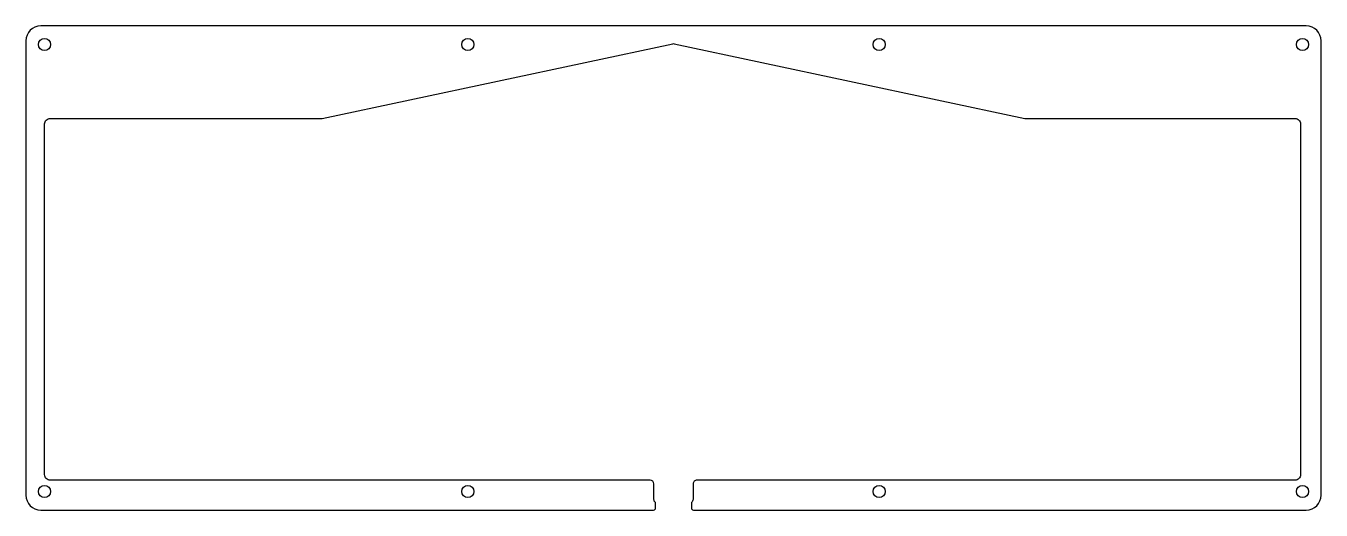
# Model space of a CAD drawing. Header units: millimetres. Extents: x 10 to 359, y 6 to 136.
import ezdxf

# ---------------------------------------------------------------- set-up
doc = ezdxf.new("R2010")
doc.units = ezdxf.units.MM
doc.layers.add('holes', color=1, linetype='Continuous', lineweight=25, true_color=0xff0000)
doc.layers.add('parts', color=3, linetype='Continuous', lineweight=25, true_color=0x00ff00)

msp = doc.modelspace()

# ---------------------------------------------------------------- linework, layer by layer
at = {"layer": 'holes'}
for centre in [(15, 131.24), (129, 131.25), (239.8, 131.25), (353.8, 131.25), (15, 11), (129, 11), (239.8, 11), (353.8, 11)]:
    msp.add_circle(centre, 1.63, dxfattribs=at)
at = {"layer": 'parts', "flags": 128}
msp.add_lwpolyline([(279.03, 111.39, 0.052407), (279.23, 111.37), (351.77, 111.37, -0.414214), (353.27, 109.87), (353.27, 15.53, -0.414214), (351.77, 14.03), (190.67, 14.03, 0.41422), (189.67, 13.03), (189.67, 8.86, -0.243761), (189.25, 8.04), (189.25, 6.5, 0.414203), (189.75, 6), (354.8, 6, 0.414213), (358.8, 10), (358.8, 132.25, 0.414213), (354.8, 136.25), (14, 136.25, 0.414213), (10, 132.25), (10, 10, 0.414213), (14, 6), (179.05, 6, 0.414217), (179.55, 6.5), (179.55, 8.04, -0.244843), (179.12, 8.86), (179.12, 13.03, 0.414211), (178.12, 14.03), (16.53, 14.03, -0.414214), (15.03, 15.53), (15.03, 109.87, -0.414214), (16.53, 111.37), (89.56, 111.37, 0.052407), (89.77, 111.39), (184.19, 131.46, -0.105103), (184.61, 131.46), (279.02, 111.38)], format="xyb", dxfattribs=at)

doc.saveas('drawing.dxf')
